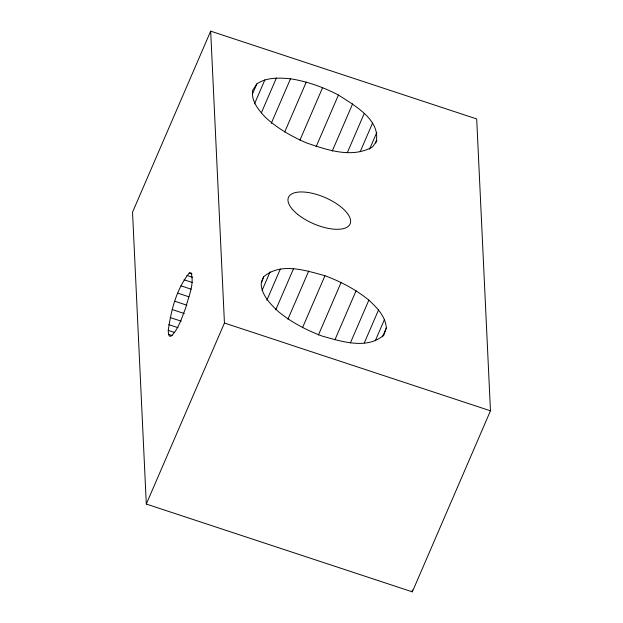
<?xml version="1.0" encoding="UTF-8"?>
<svg xmlns="http://www.w3.org/2000/svg" width="623" height="623" viewBox="0 0 623 623"><rect width="100%" height="100%" fill="white"/><g stroke="black" fill="none" stroke-linecap="round" stroke-linejoin="round"><path stroke-width="0.93" d="M168.257 330.377C171.076 310.355 176.41 289.017 189.26 273.03L191.035 272.804C194.711 284.22 188.356 296.665 185.709 307.84C181.854 317.582 178.856 328.446 171.302 336.054L169.526 336.28L168.49 334.349L168.257 330.377L174.72 332.511M263.568 276.916L261.123 283.987C261.925 295.629 270.546 304.273 278.606 311.804C291.696 322.457 306.734 330.354 322.519 336.202C341.591 341.443 367.126 349.939 383.9 335.018L386.346 327.939C385.544 316.297 376.923 307.653 368.863 300.122C355.772 289.477 340.734 281.573 324.949 275.732C305.877 270.483 280.342 261.995 263.568 276.916L261.263 282.266M210.675 31.15L132.535 212.186L146.304 504.054L412.325 591.85L490.465 410.814L476.696 118.946L210.675 31.15L224.444 323.026L146.304 504.054M252.572 93.777L256.808 83.965C266.652 77.104 279.112 77.758 290.505 78.786C307.295 81.418 323.384 87.204 338.429 95.023C354.121 105.271 382.063 120.426 375.778 143.056M254.503 103.854L264.9 79.775M261.38 112.794L276.394 78.007M271.254 123.377L290.505 78.786M284.711 131.998L306.267 82.057M299.904 140.206L322.621 87.594M316.11 146.748L338.429 95.023M262.034 290.544L270.117 271.815M266.846 300.263L280.319 269.05M332.238 151.101L352.634 103.831M275.771 309.818L293.48 268.793M347.323 152.666L364.26 113.433M287.912 319.233L308.697 271.075M360.203 151.693L372.515 123.159M369.525 149.294L376.837 132.349M302.622 327.457L324.949 275.732M318.4 335.065L341.108 282.453M334.917 339.815L356.091 290.77M350.391 342.93L368.863 300.122M364.323 342.876L378.566 309.88M375.287 340.773L384.523 319.365M382.499 336.856L386.346 327.939M256.808 83.965L252.665 90.296C250.976 101.066 258.514 109.897 265.336 117.249C277.453 128.439 291.86 136.678 306.983 143.088C327.511 150.088 352.532 158.701 372.795 146.709L376.938 140.385M189.26 273.03L192.032 273.949M186.877 275.405L192.421 277.235M184.05 279.766L192.359 282.515M180.958 285.817L191.113 289.173M177.82 293.145L188.901 296.797M174.853 301.244L186.861 305.208M224.444 323.026L490.465 410.814M172.26 309.569L184.26 313.533M170.204 317.559L181.285 321.211M168.841 324.653L178.077 327.698M168.49 334.349L172.182 335.563M412.231 589.911L412.325 591.85M297.677 214.351A33.541 14.306 23.3 0 0 349.721 224.646A33.541 14.306 23.3 0 0 310.488 192.92A33.541 14.306 23.3 0 0 297.677 214.351"/></g></svg>
